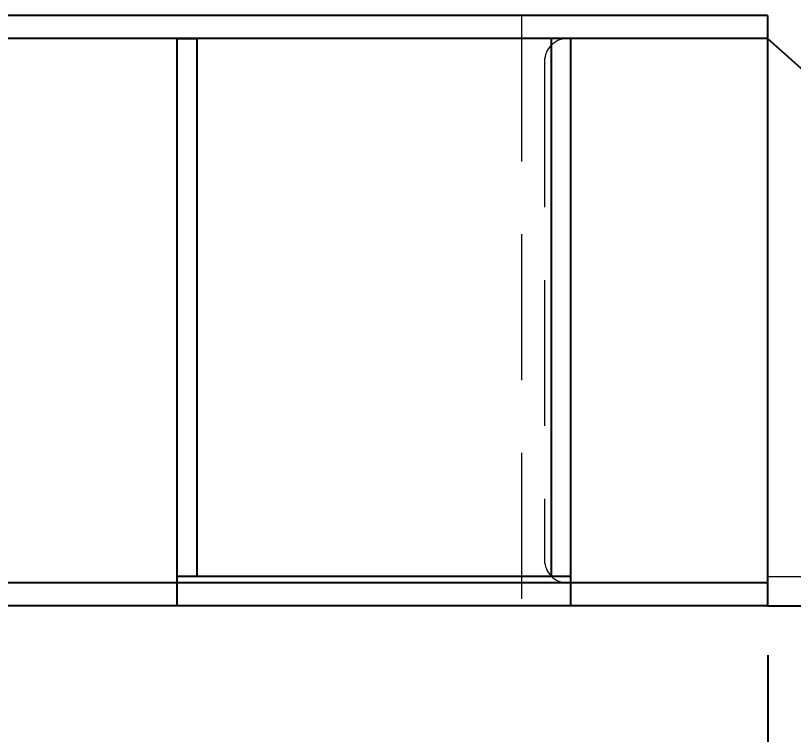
# Model space of a CAD drawing. Header units: inches. Extents: x 707 to 13003, y 909 to 9309.
# Drawn here: x 4911.8 to 5148.9, y 1317.5 to 1536.7 of the extents above; entities that cross this region are included whole.
import ezdxf

# ---------------------------------------------------------------- set-up
doc = ezdxf.new("R2010")
doc.units = ezdxf.units.IN
doc.header["$MEASUREMENT"] = 0
doc.linetypes.add('HIDDEN', pattern=[9.525, 6.35, -3.175])
doc.layers.add('HIDDEN', color=6, linetype='HIDDEN', lineweight=18)
doc.styles.get("Standard").update_dxf_attribs({"font": 'Arial.ttf'})
doc.dimstyles.new('ISO-25', dxfattribs={"dimscale": 5, "dimtxt": 15, "dimasz": 12, "dimexe": 3, "dimexo": 3, "dimgap": 4, "dimtad": 1, "dimdsep": 46, "dimtxsty": 'Standard', "dimblk": 'OPEN30', "dimcen": 4, "dimclrd": 3, "dimclre": 3, "dimclrt": 3, "dimadec": 0, "dimazin": 0, "dimtfac": 1, "dimtmove": 0, "dimatfit": 3, "dimldrblk": 'OPEN30', "dimfxl": 1, "dimarcsym": 0})

# ---------------------------------------------------------------- blocks, each defined once
blk = doc.blocks.new('_Open30')
at = {"color": 0, "linetype": 'ByBlock', "lineweight": -2}
for p, q in [((-1, 0.2679), (0, 0)), ((0, 0), (-1, -0.2679)), ((0, 0), (-1, 0))]:
    blk.add_line(p, q, dxfattribs=at)
blk = doc.blocks.new('*D166')
at = {"color": 3, "lineweight": -2, "transparency": 16777216}
for p, q in [((5141.02, 1341.69), (5141.02, 1107.91)), ((2031.02, 1263.03), (2031.02, 1107.91)), ((2091.02, 1122.91), (5081.02, 1122.91))]:
    blk.add_line(p, q, dxfattribs=at)
at = {"layer": 'Defpoints', "color": 0, "transparency": 16777216}
for p in [(5141.02, 1356.69), (2031.02, 1278.03), (5141.02, 1122.91)]:
    blk.add_point(p, dxfattribs=at)
at = {"color": 3, "lineweight": -2, "transparency": 16777216, "xscale": 60, "yscale": 60, "zscale": 60, "rotation": 180}
blk.add_blockref('_Open30', (2031.02, 1122.91), dxfattribs=at)
at = {"color": 3, "lineweight": -2, "transparency": 16777216, "xscale": 60, "yscale": 60, "zscale": 60}
blk.add_blockref('_Open30', (5141.02, 1122.91), dxfattribs=at)
at = {"color": 3, "transparency": 16777216, "insert": (3586.02, 1181.23), "char_height": 75, "attachment_point": 5}
blk.add_mtext('3110', dxfattribs=at)
blk = doc.blocks.new('*D167')
at = {"color": 3, "lineweight": -2, "transparency": 16777216}
for p, q in [((1291.02, 1341.69), (1291.02, 910.41)), ((5141.02, 1341.69), (5141.02, 910.41)), ((1351.02, 925.41), (5081.02, 925.41))]:
    blk.add_line(p, q, dxfattribs=at)
at = {"layer": 'Defpoints', "color": 0, "transparency": 16777216}
for p in [(1291.02, 1356.69), (5141.02, 1356.69), (5141.02, 925.41)]:
    blk.add_point(p, dxfattribs=at)
at = {"color": 3, "lineweight": -2, "transparency": 16777216, "xscale": 60, "yscale": 60, "zscale": 60, "rotation": 180}
blk.add_blockref('_Open30', (1291.02, 925.41), dxfattribs=at)
at = {"color": 3, "lineweight": -2, "transparency": 16777216, "xscale": 60, "yscale": 60, "zscale": 60}
blk.add_blockref('_Open30', (5141.02, 925.41), dxfattribs=at)
at = {"color": 3, "transparency": 16777216, "insert": (3216.02, 983.73), "char_height": 75, "attachment_point": 5}
blk.add_mtext('3850', dxfattribs=at)

msp = doc.modelspace()

# ---------------------------------------------------------------- linework, layer by layer
for p, q in [((5141.017, 1536.69), (1291.017, 1536.69)), ((5141.017, 1536.69), (5141.017, 1529.69)), ((5141.017, 1536.69), (5141.017, 1356.69)), ((5141.017, 1529.69), (1291.017, 1529.69)), ((4961.017, 1356.69), (4961.017, 1529.69)), ((4961.017, 1529.69), (4967.017, 1529.69)), ((4967.017, 1529.69), (4967.017, 1365.69)), ((5081.017, 1529.69), (5075.017, 1529.69)), ((5075.017, 1529.69), (5075.017, 1365.69)), ((5141.017, 1529.69), (5080.017, 1529.69)), ((5081.017, 1356.69), (5081.017, 1529.69)), ((5261.017, 1421.69), (5141.017, 1529.69)), ((5081.017, 1365.69), (4961.017, 1365.69)), ((5141.017, 1363.69), (1291.017, 1363.69)), ((5141.017, 1363.69), (5080.017, 1363.69)), ((5141.017, 1363.69), (5141.017, 1356.69)), ((5141.017, 1356.69), (1291.017, 1356.69)), ((5081.017, 1356.69), (4961.017, 1356.69)), ((5141.017, 1356.69), (5261.017, 1356.69))]:
    msp.add_line(p, q)
at = {"layer": 'HIDDEN', "ltscale": 7}
for p, q in [((5066.017, 1536.69), (5066.017, 1356.69)), ((5066.017, 1536.69), (5141.017, 1536.69)), ((5141.017, 1529.69), (5141.017, 1536.69)), ((5141.017, 1529.69), (5080.017, 1529.69)), ((5073.017, 1522.69), (5073.017, 1370.69)), ((5080.017, 1363.69), (5141.017, 1363.69)), ((5141.017, 1356.69), (5141.017, 1363.69)), ((5141.017, 1356.69), (5066.017, 1356.69))]:
    msp.add_line(p, q, dxfattribs=at)
at = {"layer": 'HIDDEN', "ltscale": 5}
msp.add_line((5141.017, 1365.69), (5261.017, 1365.69), dxfattribs=at)
at = {"layer": 'HIDDEN', "ltscale": 7}
for centre, start, end in [((5080.017, 1522.69), 90, 180), ((5080.017, 1370.69), 180, 270)]:
    msp.add_arc(centre, 7, start, end, dxfattribs=at)

# ---------------------------------------------------------------- dimensions: what is measured, and where the dimension line sits
for base, p1, picture, middle in [((5141.017, 925.415), (1291.017, 1356.69), '*D167', (3216.017, 983.733)), ((5141.017, 1122.91), (2031.017, 1278.034), '*D166', (3586.017, 1181.229))]:
    dim = msp.add_linear_dim(base=base, p1=p1, p2=(5141.017, 1356.69), dimstyle='ISO-25')
    dim.commit()
    dim.dimension.update_dxf_attribs({"geometry": picture, "text_midpoint": middle})

doc.saveas('drawing.dxf')
